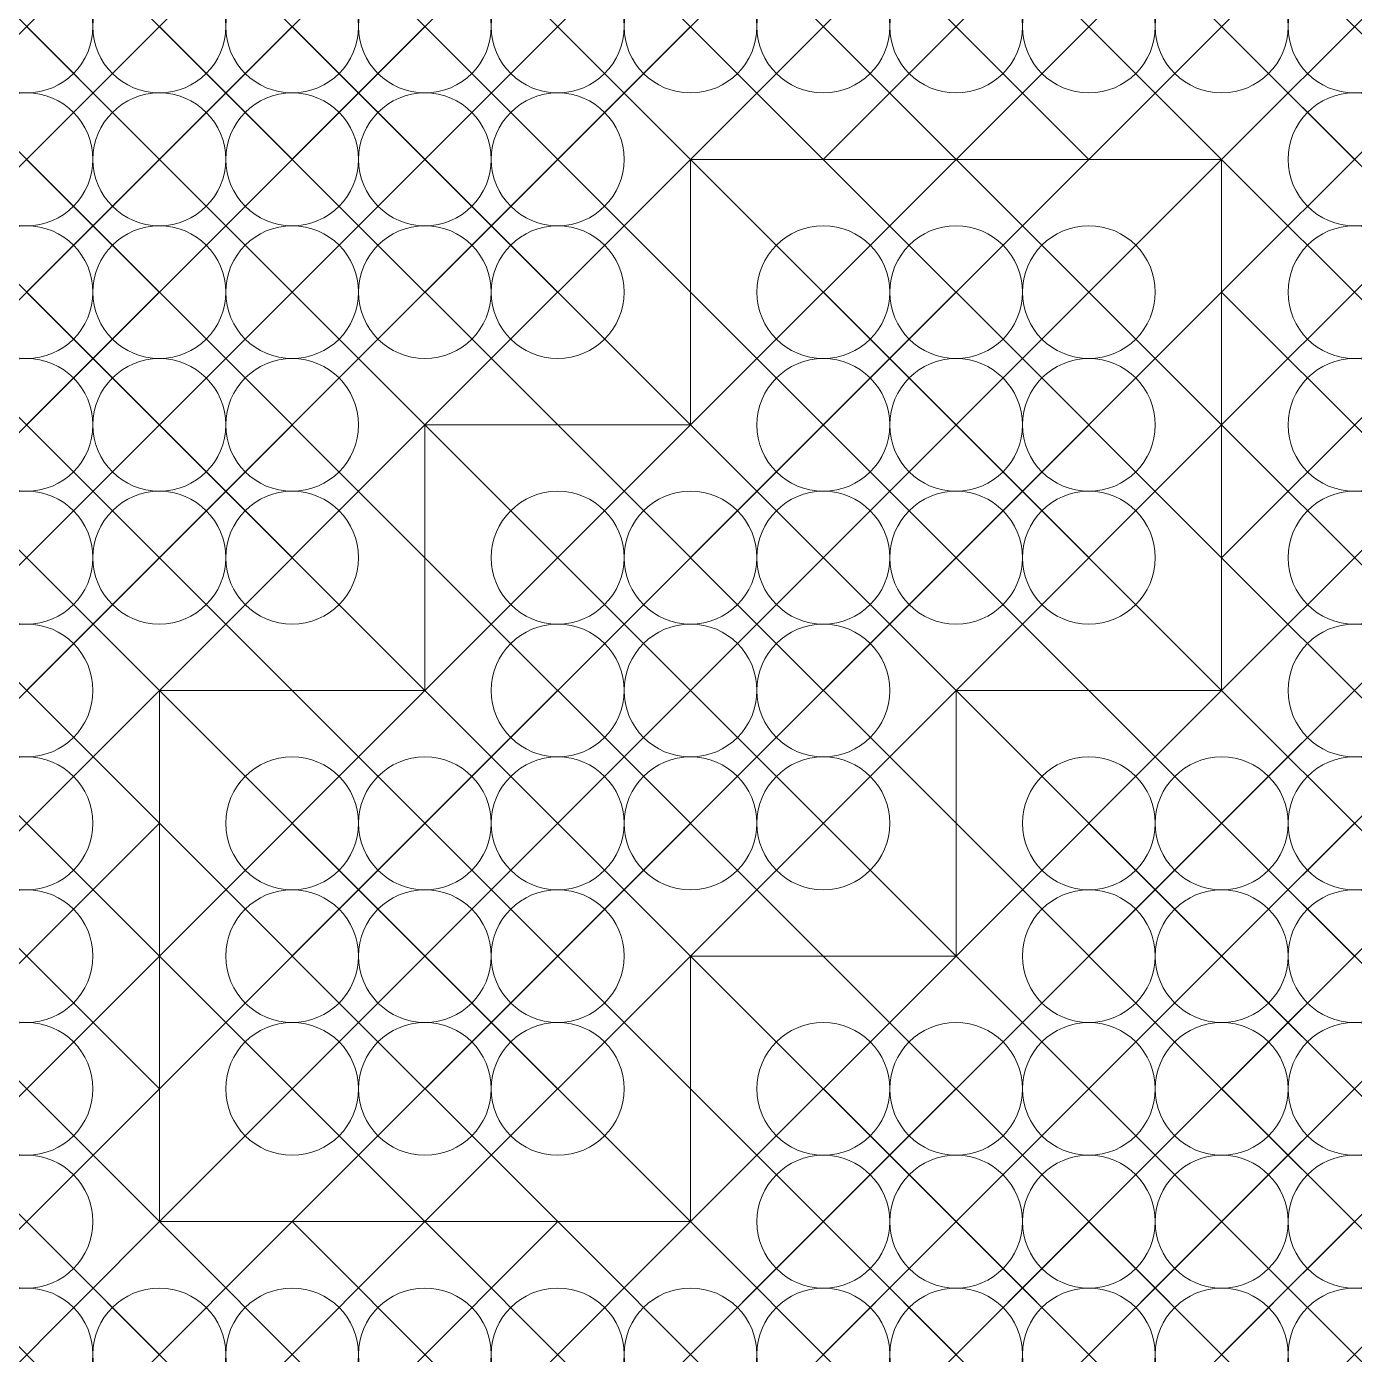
# Model space of a CAD drawing. Header units: millimetres. Extents: x -2 to 8, y -2 to 8.
import ezdxf

# ---------------------------------------------------------------- set-up
doc = ezdxf.new("R2010")
doc.units = ezdxf.units.MM
doc.header["$PDMODE"] = 35
doc.layers.get('0').update_dxf_attribs({"lineweight": 25})

msp = doc.modelspace()

# ---------------------------------------------------------------- linework, layer by layer
at = {"color": 2, "lineweight": 13, "true_color": 0xffff00}
msp.add_lwpolyline([(5, 3), (5, 1), (3, 1), (3, -1), (0, -1), (-1, -1), (-1, 3), (1, 3), (1, 5), (3, 5), (3, 7), (7, 7), (7, 3), (5, 3)], dxfattribs=at)
at = {"color": 4, "lineweight": 13, "true_color": 0x00ffff}
for p in [(-2, 8), (-1, 8), (0, 8), (1, 8), (2, 8), (3, 8), (4, 8), (5, 8), (6, 8), (7, 8), (8, 8), (-2, 7), (-1, 7), (0, 7), (1, 7), (2, 7), (8, 7), (-2, 6), (-1, 6), (0, 6), (1, 6), (2, 6), (8, 6), (-2, 5), (-1, 5), (0, 5), (8, 5), (-2, 4), (-1, 4), (0, 4), (8, 4), (-2, 3), (8, 3), (-2, 2), (6, 2), (7, 2), (8, 2), (-2, 1), (6, 1), (7, 1), (8, 1), (-2, 0), (4, 0), (5, 0), (6, 0), (7, 0), (8, 0), (-2, -1), (4, -1), (5, -1), (6, -1), (7, -1), (8, -1), (-2, -2), (-1, -2), (0, -2), (1, -2), (2, -2), (3, -2), (4, -2), (5, -2), (6, -2), (7, -2), (8, -2)]:
    msp.add_point(p, dxfattribs=at)
at = {"color": 3, "lineweight": 13, "true_color": 0x00ff00}
for p in [(4, 6), (5, 6), (6, 6), (4, 5), (5, 5), (6, 5), (2, 4), (3, 4), (4, 4), (5, 4), (6, 4), (2, 3), (3, 3), (4, 3), (0, 2), (1, 2), (2, 2), (3, 2), (4, 2), (0, 1), (1, 1), (2, 1), (0, 0), (1, 0), (2, 0)]:
    msp.add_point(p, dxfattribs=at)

doc.saveas('drawing.dxf')
